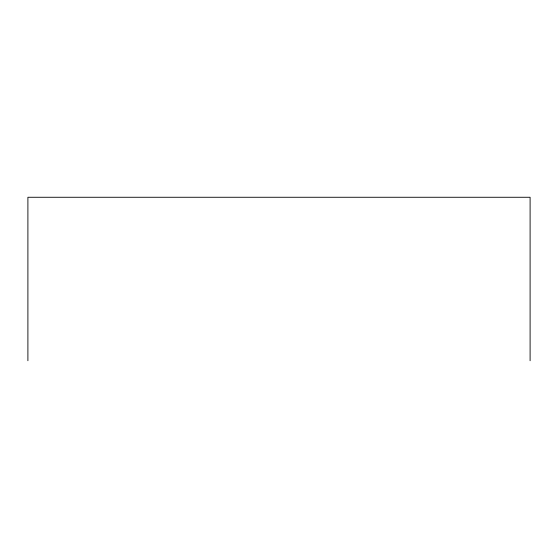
<?xml version="1.0" encoding="UTF-8"?>
<svg xmlns="http://www.w3.org/2000/svg" width="558" height="558" viewBox="0 0 558 558"><rect width="100%" height="100%" fill="white"/><g stroke="black" fill="none" stroke-linecap="round" stroke-linejoin="round"><path stroke-width="0.84" d="M530.1 360.733L530.1 197.267L27.9 197.267L27.9 360.733"/></g></svg>
